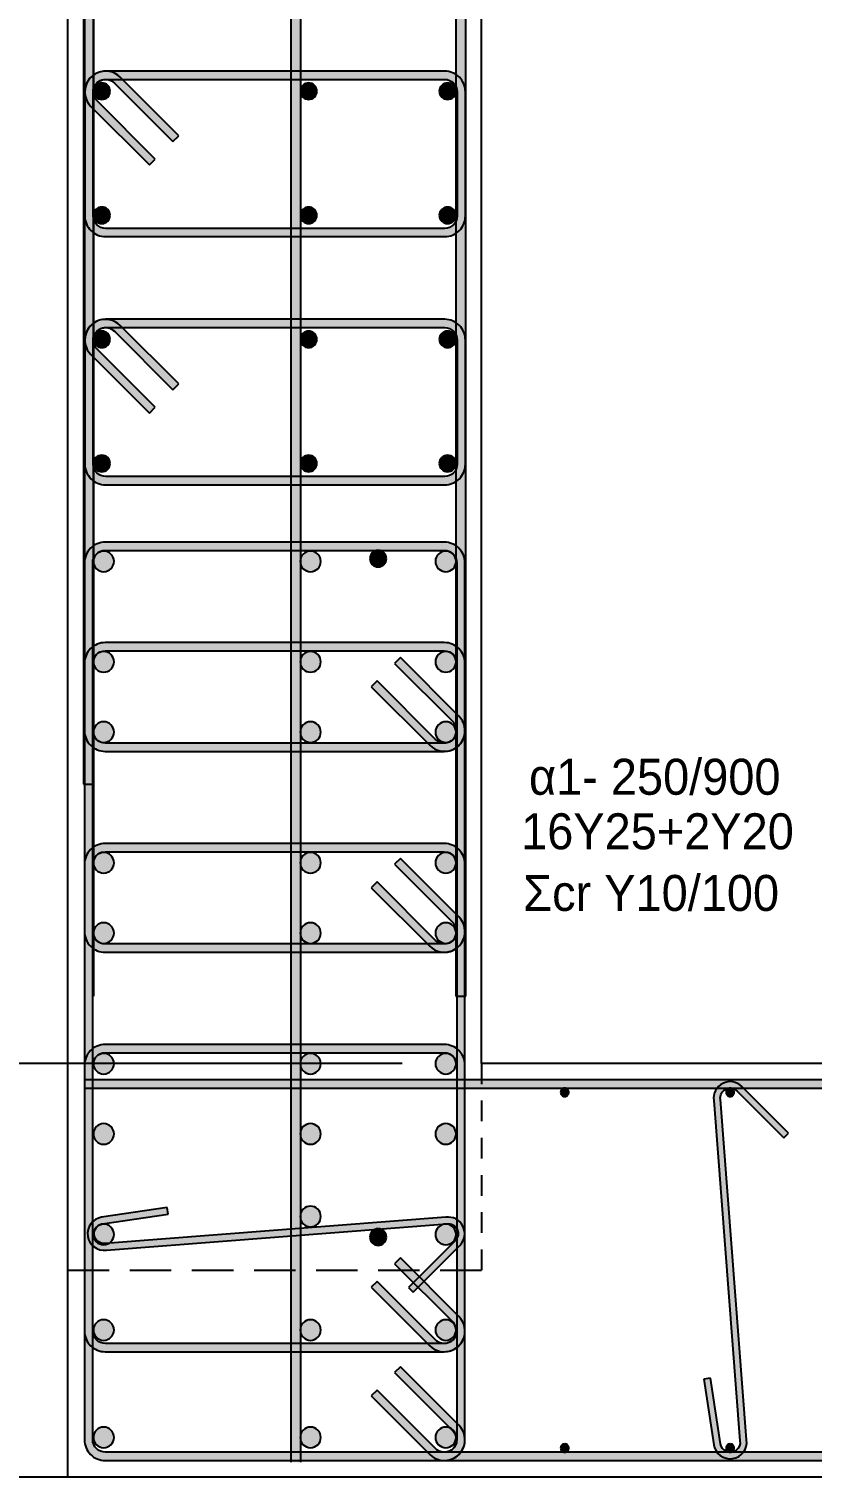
# Model space of a CAD drawing. Header units: millimetres. Extents: x -2171 to 1563, y -1758 to -1505.
# Drawn here: x -1772.77 to -1768.04, y -1614.44 to -1605.69 of the extents above; entities that cross this region are included whole.
import ezdxf

# ---------------------------------------------------------------- set-up
doc = ezdxf.new("R2010")
doc.units = ezdxf.units.MM
doc.header["$PDMODE"] = 32
doc.linetypes.add('HIDDEN', pattern=[0.375, 0.25, -0.125])
doc.layers.get('Defpoints').update_dxf_attribs({"color": 6})
for name, color, linetype in [('-S-DIMS', 2, 'Continuous'), ('Col_Det', 7, 'Continuous'), ('Col_Det_0', 7, 'Continuous'), ('Col_Det_Fill', 7, 'Continuous'), ('Col_Det_Fill_0', 7, 'Continuous'), ('Geo_Col', 7, 'Continuous')]:
    doc.layers.add(name, color=color, linetype=linetype)
doc.styles.add('S1Arl22_b_934_161', font='arial.ttf', dxfattribs={"width": 0.933629, "height": 0.002175})
doc.styles.get("Standard").update_dxf_attribs({"font": 'tahoma.ttf'})
doc.dimstyles.new('Copy(2) of Standard', dxfattribs={"dimscale": 96, "dimtxt": 0.003, "dimasz": 0.0025, "dimexe": 0.0008, "dimexo": 0.005, "dimgap": 0.0015, "dimtad": 1, "dimrnd": 0.05, "dimzin": 0, "dimdsep": 46, "dimtxsty": 'Standard', "dimcen": 0.001, "dimclrd": 256, "dimclrt": 256, "dimadec": 0, "dimazin": 0, "dimtfac": 1, "dimtofl": 0, "dimtmove": 0, "dimatfit": 3, "dimfxl": 5, "dimtolj": 1, "dimtzin": 0, "dimarcsym": 1})

# ---------------------------------------------------------------- blocks, each defined once
blk = doc.blocks.new('*D2269')
at = {"layer": '-S-DIMS', "color": 0, "lineweight": -2, "ltscale": 0.5, "transparency": 16777216}
for p, q in [((-1770.5185, -1597.9399), (-1773.6462, -1597.9399)), ((-1770.5185, -1611.9399), (-1773.6462, -1611.9399))]:
    blk.add_line(p, q, dxfattribs=at)
at = {"layer": '-S-DIMS', "lineweight": -2, "ltscale": 0.5, "transparency": 16777216}
blk.add_line((-1773.5694, -1598.1799), (-1773.5694, -1611.6999), dxfattribs=at)
at = {"layer": '-S-DIMS', "ltscale": 0.5, "transparency": 16777216}
for points in [[(-1773.5294, -1598.1799), (-1773.6094, -1598.1799), (-1773.5694, -1597.9399)], [(-1773.6094, -1611.6999), (-1773.5294, -1611.6999), (-1773.5694, -1611.9399)]]:
    blk.add_solid(points, dxfattribs=at)
at = {"layer": 'Defpoints', "color": 0, "ltscale": 0.5, "transparency": 16777216}
for p in [(-1770.0385, -1597.9399), (-1773.5694, -1611.9399), (-1770.0385, -1611.9399)]:
    blk.add_point(p, dxfattribs=at)
at = {"layer": '-S-DIMS', "ltscale": 0.5, "transparency": 16777216, "insert": (-1773.864, -1604.9399), "char_height": 0.288, "attachment_point": 5, "rotation": 90}
blk.add_mtext('\\A1;2800', dxfattribs=at)
blk = doc.blocks.new('*D2270')
at = {"layer": '-S-DIMS', "color": 0, "lineweight": -2, "ltscale": 0.5, "transparency": 16777216}
for p, q in [((-1773.0185, -1611.9399), (-1773.6462, -1611.9399)), ((-1773.0185, -1614.4399), (-1773.6462, -1614.4399))]:
    blk.add_line(p, q, dxfattribs=at)
at = {"layer": '-S-DIMS', "lineweight": -2, "ltscale": 0.5, "transparency": 16777216}
blk.add_line((-1773.5694, -1612.1799), (-1773.5694, -1614.1999), dxfattribs=at)
at = {"layer": '-S-DIMS', "ltscale": 0.5, "transparency": 16777216}
for points in [[(-1773.5294, -1612.1799), (-1773.6094, -1612.1799), (-1773.5694, -1611.9399)], [(-1773.6094, -1614.1999), (-1773.5294, -1614.1999), (-1773.5694, -1614.4399)]]:
    blk.add_solid(points, dxfattribs=at)
at = {"layer": 'Defpoints', "color": 0, "ltscale": 0.5, "transparency": 16777216}
for p in [(-1772.5385, -1611.9399), (-1773.5694, -1614.4399), (-1772.5385, -1614.4399)]:
    blk.add_point(p, dxfattribs=at)
at = {"layer": '-S-DIMS', "ltscale": 0.5, "transparency": 16777216, "insert": (-1773.8633, -1613.1899), "char_height": 0.288, "attachment_point": 5, "rotation": 90}
blk.add_mtext('\\A1;500', dxfattribs=at)
blk = doc.blocks.new('*D2273')
at = {"layer": '-S-DIMS', "color": 0, "lineweight": -2, "ltscale": 0.5, "transparency": 16777216}
for p, q in [((-1772.5185, -1596.6899), (-1775.1466, -1596.6899)), ((-1772.5185, -1614.4399), (-1775.1466, -1614.4399))]:
    blk.add_line(p, q, dxfattribs=at)
at = {"layer": '-S-DIMS', "lineweight": -2, "ltscale": 0.5, "transparency": 16777216}
blk.add_line((-1775.0698, -1596.9299), (-1775.0698, -1614.1999), dxfattribs=at)
at = {"layer": '-S-DIMS', "ltscale": 0.5, "transparency": 16777216}
for points in [[(-1775.0298, -1596.9299), (-1775.1098, -1596.9299), (-1775.0698, -1596.6899)], [(-1775.1098, -1614.1999), (-1775.0298, -1614.1999), (-1775.0698, -1614.4399)]]:
    blk.add_solid(points, dxfattribs=at)
at = {"layer": 'Defpoints', "color": 0, "ltscale": 0.5, "transparency": 16777216}
for p in [(-1772.0385, -1596.6899), (-1775.0698, -1614.4399), (-1772.0385, -1614.4399)]:
    blk.add_point(p, dxfattribs=at)
at = {"layer": '-S-DIMS', "ltscale": 0.5, "transparency": 16777216, "insert": (-1775.3638, -1605.5649), "char_height": 0.288, "attachment_point": 5, "rotation": 90}
blk.add_mtext('\\A1;3550', dxfattribs=at)
blk = doc.blocks.new('LINK 3')
at = {"layer": 'Col_Det_Fill'}
for points in [[(0.3193, -0.2373), (0.3546, -0.2019, 0.668179), (0.1412, -0.2903), (0.1912, -0.2903, -0.668179)], [(0.2662, -0.2153), (0.2662, -0.1653, 0.668179), (0.1778, -0.3787), (0.2132, -0.3433, -0.668179)], [(2.3162, -0.2153), (2.3162, -0.1653), (0.2662, -0.1653), (0.2662, -0.2153)], [(2.3912, -0.2903), (2.4412, -0.2903, 0.414214), (2.3162, -0.1653), (2.3162, -0.2153, -0.414214)], [(0.6728, -0.5908), (0.7082, -0.5555), (0.3546, -0.2019), (0.3193, -0.2373)], [(0.1912, -0.2915), (0.1412, -0.2915), (0.1412, -1.0406), (0.1912, -1.0406)], [(0.2132, -0.3433), (0.1778, -0.3787), (0.5314, -0.7322), (0.5668, -0.6969)], [(2.3912, -1.0406), (2.4412, -1.0406), (2.4412, -0.2881), (2.3912, -0.2881)], [(0.1912, -1.0406), (0.1412, -1.0406, 0.414214), (0.2662, -1.1656), (0.2662, -1.1156, -0.414214)], [(2.3162, -1.1156), (2.3162, -1.1656, 0.414214), (2.4412, -1.0406), (2.3912, -1.0406, -0.414214)], [(0.2662, -1.1156), (0.2662, -1.1656), (2.3162, -1.1656), (2.3162, -1.1156)]]:
    blk.add_hatch(color=252, dxfattribs=at).paths.add_polyline_path(points)
at = {"layer": 'Col_Det', "color": 7}
for points in [[(0.3546, -0.2019, 0.668179), (0.1412, -0.2903)], [(0.2662, -0.1653, 0.668179), (0.1778, -0.3787)], [(2.4412, -0.2903, 0.414214), (2.3162, -0.1653)], [(0.1912, -0.2903, -0.668179), (0.3193, -0.2373, -0.668179)], [(0.2132, -0.3433, -0.668179), (0.2662, -0.2153, -0.668179)], [(2.3162, -0.2153, -0.414214), (2.3912, -0.2903, -0.414214)], [(0.1412, -1.0406, 0.414214), (0.2662, -1.1656)], [(0.2662, -1.1156, -0.414214), (0.1912, -1.0406, -0.414214)], [(2.3162, -1.1656, 0.414214), (2.4412, -1.0406)], [(2.3912, -1.0406, -0.414214), (2.3162, -1.1156, -0.414214)]]:
    blk.add_lwpolyline(points, format="xyb", dxfattribs=at)
for points in [[(2.3162, -0.1653), (0.2662, -0.1653)], [(0.2662, -0.2153), (2.3162, -0.2153)], [(0.3193, -0.2373), (0.6728, -0.5908)], [(0.7082, -0.5555), (0.3546, -0.2019)], [(0.1412, -0.2848), (0.1412, -1.0406)], [(0.1912, -1.0406), (0.1912, -0.2848)], [(0.5668, -0.6969), (0.2132, -0.3433)], [(2.3912, -0.2848), (2.3912, -1.0406)], [(2.4412, -1.0406), (2.4412, -0.2848)], [(0.1778, -0.3787), (0.5314, -0.7322)], [(0.6728, -0.5908), (0.7082, -0.5555)], [(0.5314, -0.7322), (0.5668, -0.6969)], [(2.3162, -1.1156), (0.2662, -1.1156)], [(0.2662, -1.1656), (2.3162, -1.1656)]]:
    blk.add_lwpolyline(points, dxfattribs=at)

msp = doc.modelspace()

# ---------------------------------------------------------------- hatches: boundary and pattern name
at = {"layer": 'Col_Det_Fill'}
for color, points in [(252, [(-1771.131, -1596.8723), (-1771.191, -1596.8723), (-1771.191, -1614.351), (-1771.131, -1614.351)]), (252, [(-1772.381, -1597.2433), (-1772.441, -1597.2433), (-1772.441, -1611.5325), (-1772.381, -1611.5325)]), (252, [(-1772.3835, -1599.628), (-1772.4435, -1599.628), (-1772.4435, -1614.2185), (-1772.3835, -1614.2185)]), (252, [(-1770.1935, -1610.2518), (-1770.1335, -1610.2518), (-1770.1335, -1599.628), (-1770.1935, -1599.628)]), (133, [(-1772.3335, -1606.1147, 0.414214), (-1772.2835, -1606.0647, 0.414214), (-1772.3335, -1606.0147, 0.414214), (-1772.3835, -1606.0647, 0.414214)]), (133, [(-1771.0835, -1606.1147, 0.414214), (-1771.0335, -1606.0647, 0.414214), (-1771.0835, -1606.0147, 0.414214), (-1771.1335, -1606.0647, 0.414214)]), (133, [(-1770.2435, -1606.1147, 0.414214), (-1770.1935, -1606.0647, 0.414214), (-1770.2435, -1606.0147, 0.414214), (-1770.2935, -1606.0647, 0.414214)]), (133, [(-1772.3335, -1606.8646, 0.414214), (-1772.2835, -1606.8146, 0.414214), (-1772.3335, -1606.7646, 0.414214), (-1772.3835, -1606.8146, 0.414214)]), (133, [(-1771.0835, -1606.8646, 0.414214), (-1771.0335, -1606.8146, 0.414214), (-1771.0835, -1606.7646, 0.414214), (-1771.1335, -1606.8146, 0.414214)]), (133, [(-1770.2435, -1606.8646, 0.414214), (-1770.1935, -1606.8146, 0.414214), (-1770.2435, -1606.7646, 0.414214), (-1770.2935, -1606.8146, 0.414214)]), (133, [(-1772.3335, -1607.6145, 0.414214), (-1772.2835, -1607.5645, 0.414214), (-1772.3335, -1607.5145, 0.414214), (-1772.3835, -1607.5645, 0.414214)]), (133, [(-1771.0835, -1607.6145, 0.414214), (-1771.0335, -1607.5645, 0.414214), (-1771.0835, -1607.5145, 0.414214), (-1771.1335, -1607.5645, 0.414214)]), (133, [(-1770.2435, -1607.6145, 0.414214), (-1770.1935, -1607.5645, 0.414214), (-1770.2435, -1607.5145, 0.414214), (-1770.2935, -1607.5645, 0.414214)]), (133, [(-1772.3335, -1608.3644, 0.414214), (-1772.2835, -1608.3144, 0.414214), (-1772.3335, -1608.2644, 0.414214), (-1772.3835, -1608.3144, 0.414214)]), (133, [(-1771.0835, -1608.3644, 0.414214), (-1771.0335, -1608.3144, 0.414214), (-1771.0835, -1608.2644, 0.414214), (-1771.1335, -1608.3144, 0.414214)]), (133, [(-1770.2435, -1608.3644, 0.414214), (-1770.1935, -1608.3144, 0.414214), (-1770.2435, -1608.2644, 0.414214), (-1770.2935, -1608.3144, 0.414214)]), (252, [(-1772.3135, -1608.8399), (-1772.3135, -1608.7899, 0.414214), (-1772.4385, -1608.9149), (-1772.3885, -1608.9149, -0.414214)]), (252, [(-1770.2635, -1608.8399), (-1770.2635, -1608.7899), (-1772.3135, -1608.7899), (-1772.3135, -1608.8399)]), (252, [(-1770.1885, -1608.9149), (-1770.1385, -1608.9149, 0.414214), (-1770.2635, -1608.7899), (-1770.2635, -1608.8399, -0.414214)]), (252, [(-1772.3885, -1608.9149), (-1772.4385, -1608.9149), (-1772.4385, -1612.9649), (-1772.3885, -1612.9649)]), (12, [(-1772.3223, -1608.9686, 0.414214), (-1772.2598, -1608.9061, 0.414214), (-1772.3223, -1608.8436, 0.414214), (-1772.3848, -1608.9061, 0.414214)]), (12, [(-1771.0723, -1608.9686, 0.414214), (-1771.0098, -1608.9061, 0.414214), (-1771.0723, -1608.8436, 0.414214), (-1771.1348, -1608.9061, 0.414214)]), (133, [(-1770.6635, -1608.9399, 0.414214), (-1770.6135, -1608.8899, 0.414214), (-1770.6635, -1608.8399, 0.414214), (-1770.7135, -1608.8899, 0.414214)]), (12, [(-1770.2547, -1608.9686, 0.414214), (-1770.1922, -1608.9061, 0.414214), (-1770.2547, -1608.8436, 0.414214), (-1770.3172, -1608.9061, 0.414214)]), (252, [(-1770.1885, -1614.2149), (-1770.1385, -1614.2149), (-1770.1385, -1608.9149), (-1770.1885, -1608.9149)]), (252, [(-1772.3135, -1609.447), (-1772.3135, -1609.397, 0.414214), (-1772.4385, -1609.522), (-1772.3885, -1609.522, -0.414214)]), (252, [(-1770.2635, -1609.447), (-1770.2635, -1609.397), (-1772.3135, -1609.397), (-1772.3135, -1609.447)]), (252, [(-1770.1885, -1609.522), (-1770.1385, -1609.522, 0.414214), (-1770.2635, -1609.397), (-1770.2635, -1609.447, -0.414214)]), (252, [(-1772.3885, -1609.522), (-1772.4385, -1609.522), (-1772.4385, -1609.9292), (-1772.3885, -1609.9292)]), (56, [(-1772.3223, -1609.5757, 0.414214), (-1772.2598, -1609.5132, 0.414214), (-1772.3223, -1609.4507, 0.414214), (-1772.3848, -1609.5132, 0.414214)]), (56, [(-1771.0723, -1609.5757, 0.414214), (-1771.0098, -1609.5132, 0.414214), (-1771.0723, -1609.4507, 0.414214), (-1771.1348, -1609.5132, 0.414214)]), (252, [(-1770.2105, -1609.8761), (-1770.1751, -1609.8408), (-1770.5287, -1609.4872), (-1770.564, -1609.5226)]), (56, [(-1770.2547, -1609.5757, 0.414214), (-1770.1922, -1609.5132, 0.414214), (-1770.2547, -1609.4507, 0.414214), (-1770.3172, -1609.5132, 0.414214)]), (252, [(-1770.1885, -1609.9292), (-1770.1385, -1609.9292), (-1770.1385, -1609.522), (-1770.1885, -1609.522)]), (252, [(-1770.6701, -1609.6287), (-1770.7054, -1609.664), (-1770.3519, -1610.0176), (-1770.3165, -1609.9822)]), (56, [(-1772.3223, -1610.0005, 0.414214), (-1772.2598, -1609.938, 0.414214), (-1772.3223, -1609.8755, 0.414214), (-1772.3848, -1609.938, 0.414214)]), (56, [(-1771.0723, -1610.0005, 0.414214), (-1771.0098, -1609.938, 0.414214), (-1771.0723, -1609.8755, 0.414214), (-1771.1348, -1609.938, 0.414214)]), (56, [(-1770.2547, -1610.0005, 0.414214), (-1770.1922, -1609.938, 0.414214), (-1770.2547, -1609.8755, 0.414214), (-1770.3172, -1609.938, 0.414214)]), (252, [(-1770.2635, -1610.0042), (-1770.2635, -1610.0542, 0.668179), (-1770.1751, -1609.8408), (-1770.2105, -1609.8761, -0.668179)]), (252, [(-1772.3885, -1609.9292), (-1772.4385, -1609.9292, 0.414214), (-1772.3135, -1610.0542), (-1772.3135, -1610.0042, -0.414214)]), (252, [(-1770.3165, -1609.9822), (-1770.3519, -1610.0176, 0.668179), (-1770.1385, -1609.9292), (-1770.1885, -1609.9292, -0.668179)]), (252, [(-1772.3135, -1610.0042), (-1772.3135, -1610.0542), (-1770.2635, -1610.0542), (-1770.2635, -1610.0042)]), (252, [(-1772.3135, -1610.6613), (-1772.3135, -1610.6113, 0.414214), (-1772.4385, -1610.7363), (-1772.3885, -1610.7363, -0.414214)]), (56, [(-1772.3223, -1610.79, 0.414214), (-1772.2598, -1610.7275, 0.414214), (-1772.3223, -1610.665, 0.414214), (-1772.3848, -1610.7275, 0.414214)]), (252, [(-1770.2635, -1610.6613), (-1770.2635, -1610.6113), (-1772.3135, -1610.6113), (-1772.3135, -1610.6613)]), (56, [(-1771.0723, -1610.79, 0.414214), (-1771.0098, -1610.7275, 0.414214), (-1771.0723, -1610.665, 0.414214), (-1771.1348, -1610.7275, 0.414214)]), (56, [(-1770.2547, -1610.79, 0.414214), (-1770.1922, -1610.7275, 0.414214), (-1770.2547, -1610.665, 0.414214), (-1770.3172, -1610.7275, 0.414214)]), (252, [(-1770.1885, -1610.7363), (-1770.1385, -1610.7363, 0.414214), (-1770.2635, -1610.6113), (-1770.2635, -1610.6613, -0.414214)]), (252, [(-1772.3885, -1610.7363), (-1772.4385, -1610.7363), (-1772.4385, -1611.1435), (-1772.3885, -1611.1435)]), (252, [(-1770.2105, -1611.0904), (-1770.1751, -1611.0551), (-1770.5287, -1610.7015), (-1770.564, -1610.7369)]), (252, [(-1770.1885, -1611.1435), (-1770.1385, -1611.1435), (-1770.1385, -1610.7363), (-1770.1885, -1610.7363)]), (252, [(-1770.6701, -1610.8429), (-1770.7054, -1610.8783), (-1770.3519, -1611.2319), (-1770.3165, -1611.1965)]), (56, [(-1772.3223, -1611.2148, 0.414214), (-1772.2598, -1611.1523, 0.414214), (-1772.3223, -1611.0898, 0.414214), (-1772.3848, -1611.1523, 0.414214)]), (56, [(-1771.0723, -1611.2148, 0.414214), (-1771.0098, -1611.1523, 0.414214), (-1771.0723, -1611.0898, 0.414214), (-1771.1348, -1611.1523, 0.414214)]), (56, [(-1770.2547, -1611.2148, 0.414214), (-1770.1922, -1611.1523, 0.414214), (-1770.2547, -1611.0898, 0.414214), (-1770.3172, -1611.1523, 0.414214)]), (252, [(-1770.2635, -1611.2185), (-1770.2635, -1611.2685, 0.668179), (-1770.1751, -1611.0551), (-1770.2105, -1611.0904, -0.668179)]), (252, [(-1772.3885, -1611.1435), (-1772.4385, -1611.1435, 0.414214), (-1772.3135, -1611.2685), (-1772.3135, -1611.2185, -0.414214)]), (252, [(-1770.3165, -1611.1965), (-1770.3519, -1611.2319, 0.668179), (-1770.1385, -1611.1435), (-1770.1885, -1611.1435, -0.668179)]), (252, [(-1772.3135, -1611.2185), (-1772.3135, -1611.2685), (-1770.2635, -1611.2685), (-1770.2635, -1611.2185)]), (252, [(-1772.3135, -1611.8756), (-1772.3135, -1611.8256, 0.414214), (-1772.4385, -1611.9506), (-1772.3885, -1611.9506, -0.414214)]), (56, [(-1772.3223, -1612.0043, 0.414214), (-1772.2598, -1611.9418, 0.414214), (-1772.3223, -1611.8793, 0.414214), (-1772.3848, -1611.9418, 0.414214)]), (252, [(-1770.2635, -1611.8756), (-1770.2635, -1611.8256), (-1772.3135, -1611.8256), (-1772.3135, -1611.8756)]), (56, [(-1771.0723, -1612.0043, 0.414214), (-1771.0098, -1611.9418, 0.414214), (-1771.0723, -1611.8793, 0.414214), (-1771.1348, -1611.9418, 0.414214)]), (56, [(-1770.2547, -1612.0043, 0.414214), (-1770.1922, -1611.9418, 0.414214), (-1770.2547, -1611.8793, 0.414214), (-1770.3172, -1611.9418, 0.414214)]), (252, [(-1770.1885, -1611.9506), (-1770.1385, -1611.9506, 0.414214), (-1770.2635, -1611.8256), (-1770.2635, -1611.8756, -0.414214)]), (252, [(-1772.3885, -1611.9506), (-1772.4385, -1611.9506), (-1772.4385, -1613.5578), (-1772.3885, -1613.5578)]), (252, [(-1770.1885, -1613.5578), (-1770.1385, -1613.5578), (-1770.1385, -1611.9506), (-1770.1885, -1611.9506)]), (56, [(-1772.3223, -1612.4291, 0.414214), (-1772.2598, -1612.3666, 0.414214), (-1772.3223, -1612.3041, 0.414214), (-1772.3848, -1612.3666, 0.414214)]), (56, [(-1771.0723, -1612.4291, 0.414214), (-1771.0098, -1612.3666, 0.414214), (-1771.0723, -1612.3041, 0.414214), (-1771.1348, -1612.3666, 0.414214)]), (56, [(-1770.2547, -1612.4291, 0.414214), (-1770.1922, -1612.3666, 0.414214), (-1770.2547, -1612.3041, 0.414214), (-1770.3172, -1612.3666, 0.414214)]), (12, [(-1771.0723, -1612.928, 0.414214), (-1771.0098, -1612.8655, 0.414214), (-1771.0723, -1612.803, 0.414214), (-1771.1348, -1612.8655, 0.414214)]), (12, [(-1772.3223, -1613.0362, 0.414214), (-1772.2598, -1612.9737, 0.414214), (-1772.3223, -1612.9112, 0.414214), (-1772.3848, -1612.9737, 0.414214)]), (133, [(-1770.6635, -1613.0399, 0.414214), (-1770.6135, -1612.9899, 0.414214), (-1770.6635, -1612.9399, 0.414214), (-1770.7135, -1612.9899, 0.414214)]), (12, [(-1770.2547, -1613.0362, 0.414214), (-1770.1922, -1612.9737, 0.414214), (-1770.2547, -1612.9112, 0.414214), (-1770.3172, -1612.9737, 0.414214)]), (252, [(-1770.2105, -1613.5047), (-1770.1751, -1613.4694), (-1770.5287, -1613.1158), (-1770.564, -1613.1512)]), (252, [(-1770.6701, -1613.2572), (-1770.7054, -1613.2926), (-1770.3519, -1613.6461), (-1770.3165, -1613.6108)]), (252, [(-1770.2635, -1613.6328), (-1770.2635, -1613.6828, 0.668179), (-1770.1751, -1613.4694), (-1770.2105, -1613.5047, -0.668179)]), (252, [(-1772.3885, -1613.5578), (-1772.4385, -1613.5578, 0.414214), (-1772.3135, -1613.6828), (-1772.3135, -1613.6328, -0.414214)]), (12, [(-1772.3223, -1613.6139, 0.414214), (-1772.2598, -1613.5514, 0.414214), (-1772.3223, -1613.4889, 0.414214), (-1772.3848, -1613.5514, 0.414214)]), (12, [(-1771.0723, -1613.6139, 0.414214), (-1771.0098, -1613.5514, 0.414214), (-1771.0723, -1613.4889, 0.414214), (-1771.1348, -1613.5514, 0.414214)]), (252, [(-1770.3165, -1613.6108), (-1770.3519, -1613.6461, 0.668179), (-1770.1385, -1613.5578), (-1770.1885, -1613.5578, -0.668179)]), (12, [(-1770.2547, -1613.6139, 0.414214), (-1770.1922, -1613.5514, 0.414214), (-1770.2547, -1613.4889, 0.414214), (-1770.3172, -1613.5514, 0.414214)]), (252, [(-1772.3135, -1613.6328), (-1772.3135, -1613.6828), (-1770.2635, -1613.6828), (-1770.2635, -1613.6328)]), (252, [(-1770.2105, -1614.1619), (-1770.1751, -1614.1265), (-1770.5287, -1613.773), (-1770.564, -1613.8083)]), (252, [(-1770.6701, -1613.9144), (-1770.7054, -1613.9497), (-1770.3519, -1614.3033), (-1770.3165, -1614.2679)]), (12, [(-1772.3223, -1614.2627, 0.414214), (-1772.2598, -1614.2002, 0.414214), (-1772.3223, -1614.1377, 0.414214), (-1772.3848, -1614.2002, 0.414214)]), (12, [(-1771.0723, -1614.2627, 0.414214), (-1771.0098, -1614.2002, 0.414214), (-1771.0723, -1614.1377, 0.414214), (-1771.1348, -1614.2002, 0.414214)]), (12, [(-1770.2547, -1614.2627, 0.414214), (-1770.1922, -1614.2002, 0.414214), (-1770.2547, -1614.1377, 0.414214), (-1770.3172, -1614.2002, 0.414214)]), (252, [(-1770.2635, -1614.2899), (-1770.2635, -1614.3399, 0.668179), (-1770.1751, -1614.1265), (-1770.2105, -1614.1619, -0.668179)]), (252, [(-1772.3885, -1614.2149), (-1772.4385, -1614.2149, 0.414214), (-1772.3135, -1614.3399), (-1772.3135, -1614.2899, -0.414214)]), (252, [(-1770.3165, -1614.2679), (-1770.3519, -1614.3033, 0.668179), (-1770.1385, -1614.2149), (-1770.1885, -1614.2149, -0.668179)]), (252, [(-1772.3135, -1614.2899), (-1772.3135, -1614.3399), (-1770.2635, -1614.3399), (-1770.2635, -1614.2899)])]:
    msp.add_hatch(color=color, dxfattribs=at).paths.add_polyline_path(points)
at = {"layer": 'Col_Det_Fill_0'}
for color, points in [(252, [(-1758.6385, -1612.0899), (-1758.6385, -1612.0399), (-1772.4385, -1612.0399), (-1772.4385, -1612.0899)]), (252, [(-1768.6346, -1612.1647), (-1768.595, -1612.1588, -0.723345), (-1768.4933, -1612.1075), (-1768.465, -1612.0792, 0.723345)]), (133, [(-1769.5605, -1612.1149, 0.414214), (-1769.5355, -1612.1399, 0.414214), (-1769.5105, -1612.1149, 0.414214), (-1769.5355, -1612.0899, 0.414214)]), (133, [(-1769.5605, -1612.1149, 0.414214), (-1769.5355, -1612.1399, 0.414214), (-1769.5105, -1612.1149, 0.414214), (-1769.5355, -1612.0899, 0.414214)]), (252, [(-1768.4764, -1614.221), (-1768.4368, -1614.2151), (-1768.5956, -1612.1573), (-1768.6352, -1612.1633)]), (133, [(-1768.5607, -1612.1149, 0.414214), (-1768.5357, -1612.1399, 0.414214), (-1768.5107, -1612.1149, 0.414214), (-1768.5357, -1612.0899, 0.414214)]), (252, [(-1768.465, -1612.0792), (-1768.4933, -1612.1075), (-1768.2104, -1612.3903), (-1768.1822, -1612.362)]), (252, [(-1771.9331, -1612.8505), (-1771.9391, -1612.811), (-1772.3346, -1612.8702), (-1772.3287, -1612.9098)]), (252, [(-1772.3287, -1612.9098), (-1772.3346, -1612.8702, 1), (-1772.305, -1613.068), (-1772.3109, -1613.0285, -1)]), (252, [(-1772.3109, -1613.0285), (-1772.305, -1613.068), (-1770.2473, -1612.9093), (-1770.2532, -1612.8697)]), (252, [(-1770.2546, -1612.8702), (-1770.2487, -1612.9098, -0.723345), (-1770.1974, -1613.0116), (-1770.1691, -1613.0399, 0.723345)]), (252, [(-1770.1691, -1613.0399), (-1770.1974, -1613.0116), (-1770.4802, -1613.2944), (-1770.452, -1613.3227)]), (252, [(-1768.6543, -1613.8432), (-1768.6939, -1613.8491), (-1768.6346, -1614.2447), (-1768.595, -1614.2388)]), (133, [(-1769.5605, -1614.2649, 0.414214), (-1769.5355, -1614.2899, 0.414214), (-1769.5105, -1614.2649, 0.414214), (-1769.5355, -1614.2399, 0.414214)]), (133, [(-1769.5605, -1614.2649, 0.414214), (-1769.5355, -1614.2899, 0.414214), (-1769.5105, -1614.2649, 0.414214), (-1769.5355, -1614.2399, 0.414214)]), (252, [(-1768.595, -1614.2388), (-1768.6346, -1614.2447, 1), (-1768.4368, -1614.2151), (-1768.4764, -1614.221, -1)]), (133, [(-1768.5607, -1614.2649, 0.414214), (-1768.5357, -1614.2899, 0.414214), (-1768.5107, -1614.2649, 0.414214), (-1768.5357, -1614.2399, 0.414214)]), (252, [(-1772.2971, -1614.2899), (-1772.2971, -1614.3399), (-1758.8301, -1614.3399), (-1758.8301, -1614.2899)])]:
    msp.add_hatch(color=color, dxfattribs=at).paths.add_polyline_path(points)

# ---------------------------------------------------------------- linework, layer by layer
at = {"layer": 'Col_Det', "color": 7}
for points in [[(-1771.191, -1596.8546), (-1771.191, -1614.3501)], [(-1771.131, -1614.3501), (-1771.131, -1596.8546)], [(-1772.441, -1597.2904), (-1772.4385, -1611.5366)], [(-1772.381, -1611.5328), (-1772.381, -1597.2904)], [(-1770.0385, -1611.9399), (-1770.0385, -1597.9399)], [(-1772.4435, -1599.628), (-1772.4435, -1610.2518)], [(-1772.3835, -1610.2518), (-1772.3835, -1599.628)], [(-1770.1935, -1599.628), (-1770.1935, -1611.5337)], [(-1770.1335, -1611.5337), (-1770.1335, -1599.628)], [(-1770.2635, -1608.7899), (-1772.3135, -1608.7899)], [(-1772.4385, -1608.9149), (-1772.4385, -1614.2149)], [(-1772.3885, -1614.2149), (-1772.3885, -1608.9149)], [(-1772.3135, -1608.8399), (-1770.2635, -1608.8399)], [(-1770.1885, -1608.9149), (-1770.1885, -1614.2149)], [(-1770.1385, -1614.2149), (-1770.1385, -1608.9149)], [(-1770.2635, -1609.397), (-1772.3135, -1609.397)], [(-1772.4385, -1609.522), (-1772.4385, -1609.9292)], [(-1772.3885, -1609.9292), (-1772.3885, -1609.522)], [(-1772.3135, -1609.447), (-1770.2635, -1609.447)], [(-1770.5287, -1609.4872), (-1770.564, -1609.5226)], [(-1770.564, -1609.5226), (-1770.2105, -1609.8761)], [(-1770.1751, -1609.8408), (-1770.5287, -1609.4872)], [(-1770.1885, -1609.522), (-1770.1885, -1609.9292)], [(-1770.1385, -1609.9292), (-1770.1385, -1609.522)], [(-1770.6701, -1609.6287), (-1770.7054, -1609.664)], [(-1770.7054, -1609.664), (-1770.3519, -1610.0176)], [(-1770.3165, -1609.9822), (-1770.6701, -1609.6287)], [(-1770.2635, -1610.0042), (-1772.3135, -1610.0042)], [(-1772.3135, -1610.0542), (-1770.2635, -1610.0542)], [(-1772.4435, -1610.2518), (-1772.3835, -1610.2518)], [(-1770.2635, -1610.6113), (-1772.3135, -1610.6113)], [(-1772.3135, -1610.6613), (-1770.2635, -1610.6613)], [(-1772.4385, -1610.7363), (-1772.4385, -1611.1435)], [(-1772.3885, -1611.1435), (-1772.3885, -1610.7363)], [(-1770.5287, -1610.7015), (-1770.564, -1610.7369)], [(-1770.564, -1610.7369), (-1770.2105, -1611.0904)], [(-1770.1751, -1611.0551), (-1770.5287, -1610.7015)], [(-1770.1885, -1610.7363), (-1770.1885, -1611.1435)], [(-1770.1385, -1611.1435), (-1770.1385, -1610.7363)], [(-1770.6701, -1610.8429), (-1770.7054, -1610.8783)], [(-1770.3165, -1611.1965), (-1770.6701, -1610.8429)], [(-1770.7054, -1610.8783), (-1770.3519, -1611.2319)], [(-1770.2635, -1611.2185), (-1772.3135, -1611.2185)], [(-1772.3135, -1611.2685), (-1770.2635, -1611.2685)], [(-1770.1935, -1611.5337), (-1770.1335, -1611.5337)], [(-1770.2635, -1611.8256), (-1772.3135, -1611.8256)], [(-1772.3135, -1611.8756), (-1770.2635, -1611.8756)], [(-1772.4385, -1611.9506), (-1772.4385, -1613.5578)], [(-1772.3885, -1613.5578), (-1772.3885, -1611.9506)], [(-1770.1885, -1611.9506), (-1770.1885, -1613.5578)], [(-1770.1385, -1613.5578), (-1770.1385, -1611.9506)], [(-1770.5287, -1613.1158), (-1770.564, -1613.1512)], [(-1770.1751, -1613.4694), (-1770.5287, -1613.1158)], [(-1770.564, -1613.1512), (-1770.2105, -1613.5047)], [(-1770.6701, -1613.2572), (-1770.7054, -1613.2926)], [(-1770.7054, -1613.2926), (-1770.3519, -1613.6461)], [(-1770.3165, -1613.6108), (-1770.6701, -1613.2572)], [(-1770.2635, -1613.6328), (-1772.3135, -1613.6328)], [(-1772.3135, -1613.6828), (-1770.2635, -1613.6828)], [(-1770.5287, -1613.773), (-1770.564, -1613.8083)], [(-1770.564, -1613.8083), (-1770.2105, -1614.1619)], [(-1770.1751, -1614.1265), (-1770.5287, -1613.773)], [(-1770.6701, -1613.9144), (-1770.7054, -1613.9497)], [(-1770.7054, -1613.9497), (-1770.3519, -1614.3033)], [(-1770.3165, -1614.2679), (-1770.6701, -1613.9144)], [(-1770.2635, -1614.2899), (-1772.3135, -1614.2899)], [(-1772.3135, -1614.3399), (-1770.2635, -1614.3399)]]:
    msp.add_lwpolyline(points, dxfattribs=at)
msp.add_lwpolyline([(-1770.0385, -1597.9399), (-1760.0385, -1597.9399), (-1760.0385, -1611.9399), (-1770.0385, -1611.9399)], close=True, dxfattribs=at)
for points in [[(-1772.3335, -1606.0147, 0.414214), (-1772.3835, -1606.0647, 0.414214)], [(-1772.2835, -1606.0647, 0.414214), (-1772.3335, -1606.0147, 0.414214)], [(-1771.0835, -1606.0147, 0.414214), (-1771.1335, -1606.0647, 0.414214)], [(-1771.0335, -1606.0647, 0.414214), (-1771.0835, -1606.0147, 0.414214)], [(-1770.2435, -1606.0147, 0.414214), (-1770.2935, -1606.0647, 0.414214)], [(-1770.1935, -1606.0647, 0.414214), (-1770.2435, -1606.0147, 0.414214)], [(-1772.3835, -1606.0647, 0.414214), (-1772.3335, -1606.1147, 0.414214)], [(-1772.3335, -1606.1147, 0.414214), (-1772.2835, -1606.0647, 0.414214)], [(-1771.1335, -1606.0647, 0.414214), (-1771.0835, -1606.1147, 0.414214)], [(-1771.0835, -1606.1147, 0.414214), (-1771.0335, -1606.0647, 0.414214)], [(-1770.2935, -1606.0647, 0.414214), (-1770.2435, -1606.1147, 0.414214)], [(-1770.2435, -1606.1147, 0.414214), (-1770.1935, -1606.0647, 0.414214)], [(-1772.3335, -1606.7646, 0.414214), (-1772.3835, -1606.8146, 0.414214)], [(-1772.3835, -1606.8146, 0.414214), (-1772.3335, -1606.8646, 0.414214)], [(-1772.2835, -1606.8146, 0.414214), (-1772.3335, -1606.7646, 0.414214)], [(-1772.3335, -1606.8646, 0.414214), (-1772.2835, -1606.8146, 0.414214)], [(-1771.0835, -1606.7646, 0.414214), (-1771.1335, -1606.8146, 0.414214)], [(-1771.1335, -1606.8146, 0.414214), (-1771.0835, -1606.8646, 0.414214)], [(-1771.0335, -1606.8146, 0.414214), (-1771.0835, -1606.7646, 0.414214)], [(-1771.0835, -1606.8646, 0.414214), (-1771.0335, -1606.8146, 0.414214)], [(-1770.2435, -1606.7646, 0.414214), (-1770.2935, -1606.8146, 0.414214)], [(-1770.2935, -1606.8146, 0.414214), (-1770.2435, -1606.8646, 0.414214)], [(-1770.1935, -1606.8146, 0.414214), (-1770.2435, -1606.7646, 0.414214)], [(-1770.2435, -1606.8646, 0.414214), (-1770.1935, -1606.8146, 0.414214)], [(-1772.3335, -1607.5145, 0.414214), (-1772.3835, -1607.5645, 0.414214)], [(-1772.2835, -1607.5645, 0.414214), (-1772.3335, -1607.5145, 0.414214)], [(-1771.0835, -1607.5145, 0.414214), (-1771.1335, -1607.5645, 0.414214)], [(-1771.0335, -1607.5645, 0.414214), (-1771.0835, -1607.5145, 0.414214)], [(-1770.2435, -1607.5145, 0.414214), (-1770.2935, -1607.5645, 0.414214)], [(-1770.1935, -1607.5645, 0.414214), (-1770.2435, -1607.5145, 0.414214)], [(-1772.3835, -1607.5645, 0.414214), (-1772.3335, -1607.6145, 0.414214)], [(-1772.3335, -1607.6145, 0.414214), (-1772.2835, -1607.5645, 0.414214)], [(-1771.1335, -1607.5645, 0.414214), (-1771.0835, -1607.6145, 0.414214)], [(-1771.0835, -1607.6145, 0.414214), (-1771.0335, -1607.5645, 0.414214)], [(-1770.2935, -1607.5645, 0.414214), (-1770.2435, -1607.6145, 0.414214)], [(-1770.2435, -1607.6145, 0.414214), (-1770.1935, -1607.5645, 0.414214)], [(-1772.3335, -1608.2644, 0.414214), (-1772.3835, -1608.3144, 0.414214)], [(-1772.2835, -1608.3144, 0.414214), (-1772.3335, -1608.2644, 0.414214)], [(-1771.0835, -1608.2644, 0.414214), (-1771.1335, -1608.3144, 0.414214)], [(-1771.0335, -1608.3144, 0.414214), (-1771.0835, -1608.2644, 0.414214)], [(-1770.2435, -1608.2644, 0.414214), (-1770.2935, -1608.3144, 0.414214)], [(-1770.1935, -1608.3144, 0.414214), (-1770.2435, -1608.2644, 0.414214)], [(-1772.3835, -1608.3144, 0.414214), (-1772.3335, -1608.3644, 0.414214)], [(-1772.3335, -1608.3644, 0.414214), (-1772.2835, -1608.3144, 0.414214)], [(-1771.1335, -1608.3144, 0.414214), (-1771.0835, -1608.3644, 0.414214)], [(-1771.0835, -1608.3644, 0.414214), (-1771.0335, -1608.3144, 0.414214)], [(-1770.2935, -1608.3144, 0.414214), (-1770.2435, -1608.3644, 0.414214)], [(-1770.2435, -1608.3644, 0.414214), (-1770.1935, -1608.3144, 0.414214)], [(-1772.3135, -1608.7899, 0.414214), (-1772.4385, -1608.9149)], [(-1770.1385, -1608.9149, 0.414214), (-1770.2635, -1608.7899)], [(-1772.3885, -1608.9149, -0.414214), (-1772.3135, -1608.8399, -0.414214)], [(-1772.3223, -1608.8436, 0.414214), (-1772.3848, -1608.9061, 0.414214)], [(-1772.3848, -1608.9061, 0.414214), (-1772.3223, -1608.9686, 0.414214)], [(-1772.2598, -1608.9061, 0.414214), (-1772.3223, -1608.8436, 0.414214)], [(-1772.3223, -1608.9686, 0.414214), (-1772.2598, -1608.9061, 0.414214)], [(-1771.0723, -1608.8436, 0.414214), (-1771.1348, -1608.9061, 0.414214)], [(-1771.1348, -1608.9061, 0.414214), (-1771.0723, -1608.9686, 0.414214)], [(-1771.0098, -1608.9061, 0.414214), (-1771.0723, -1608.8436, 0.414214)], [(-1771.0723, -1608.9686, 0.414214), (-1771.0098, -1608.9061, 0.414214)], [(-1770.6635, -1608.8399, 0.414214), (-1770.7135, -1608.8899, 0.414214)], [(-1770.7135, -1608.8899, 0.414214), (-1770.6635, -1608.9399, 0.414214)], [(-1770.6135, -1608.8899, 0.414214), (-1770.6635, -1608.8399, 0.414214)], [(-1770.6635, -1608.9399, 0.414214), (-1770.6135, -1608.8899, 0.414214)], [(-1770.2547, -1608.8436, 0.414214), (-1770.3172, -1608.9061, 0.414214)], [(-1770.3172, -1608.9061, 0.414214), (-1770.2547, -1608.9686, 0.414214)], [(-1770.2635, -1608.8399, -0.414214), (-1770.1885, -1608.9149, -0.414214)], [(-1770.1922, -1608.9061, 0.414214), (-1770.2547, -1608.8436, 0.414214)], [(-1770.2547, -1608.9686, 0.414214), (-1770.1922, -1608.9061, 0.414214)], [(-1772.3135, -1609.397, 0.414214), (-1772.4385, -1609.522)], [(-1770.1385, -1609.522, 0.414214), (-1770.2635, -1609.397)], [(-1772.3885, -1609.522, -0.414214), (-1772.3135, -1609.447, -0.414214)], [(-1772.3223, -1609.4507, 0.414214), (-1772.3848, -1609.5132, 0.414214)], [(-1772.3848, -1609.5132, 0.414214), (-1772.3223, -1609.5757, 0.414214)], [(-1772.2598, -1609.5132, 0.414214), (-1772.3223, -1609.4507, 0.414214)], [(-1772.3223, -1609.5757, 0.414214), (-1772.2598, -1609.5132, 0.414214)], [(-1771.0723, -1609.4507, 0.414214), (-1771.1348, -1609.5132, 0.414214)], [(-1771.1348, -1609.5132, 0.414214), (-1771.0723, -1609.5757, 0.414214)], [(-1771.0098, -1609.5132, 0.414214), (-1771.0723, -1609.4507, 0.414214)], [(-1771.0723, -1609.5757, 0.414214), (-1771.0098, -1609.5132, 0.414214)], [(-1770.2547, -1609.4507, 0.414214), (-1770.3172, -1609.5132, 0.414214)], [(-1770.3172, -1609.5132, 0.414214), (-1770.2547, -1609.5757, 0.414214)], [(-1770.2635, -1609.447, -0.414214), (-1770.1885, -1609.522, -0.414214)], [(-1770.1922, -1609.5132, 0.414214), (-1770.2547, -1609.4507, 0.414214)], [(-1770.2547, -1609.5757, 0.414214), (-1770.1922, -1609.5132, 0.414214)], [(-1772.3223, -1609.8755, 0.414214), (-1772.3848, -1609.938, 0.414214)], [(-1772.2598, -1609.938, 0.414214), (-1772.3223, -1609.8755, 0.414214)], [(-1771.0723, -1609.8755, 0.414214), (-1771.1348, -1609.938, 0.414214)], [(-1771.0098, -1609.938, 0.414214), (-1771.0723, -1609.8755, 0.414214)], [(-1770.2547, -1609.8755, 0.414214), (-1770.3172, -1609.938, 0.414214)], [(-1770.2635, -1610.0542, 0.668179), (-1770.1751, -1609.8408)], [(-1770.2105, -1609.8761, -0.668179), (-1770.2635, -1610.0042, -0.668179)], [(-1770.1922, -1609.938, 0.414214), (-1770.2547, -1609.8755, 0.414214)], [(-1772.4385, -1609.9292, 0.414214), (-1772.3135, -1610.0542)], [(-1772.3135, -1610.0042, -0.414214), (-1772.3885, -1609.9292, -0.414214)], [(-1772.3848, -1609.938, 0.414214), (-1772.3223, -1610.0005, 0.414214)], [(-1772.3223, -1610.0005, 0.414214), (-1772.2598, -1609.938, 0.414214)], [(-1771.1348, -1609.938, 0.414214), (-1771.0723, -1610.0005, 0.414214)], [(-1771.0723, -1610.0005, 0.414214), (-1771.0098, -1609.938, 0.414214)], [(-1770.3519, -1610.0176, 0.668179), (-1770.1385, -1609.9292)], [(-1770.3172, -1609.938, 0.414214), (-1770.2547, -1610.0005, 0.414214)], [(-1770.1885, -1609.9292, -0.668179), (-1770.3165, -1609.9822, -0.668179)], [(-1770.2547, -1610.0005, 0.414214), (-1770.1922, -1609.938, 0.414214)], [(-1772.3135, -1610.6113, 0.414214), (-1772.4385, -1610.7363)], [(-1772.3885, -1610.7363, -0.414214), (-1772.3135, -1610.6613, -0.414214)], [(-1772.3223, -1610.665, 0.414214), (-1772.3848, -1610.7275, 0.414214)], [(-1772.2598, -1610.7275, 0.414214), (-1772.3223, -1610.665, 0.414214)], [(-1771.0723, -1610.665, 0.414214), (-1771.1348, -1610.7275, 0.414214)], [(-1771.0098, -1610.7275, 0.414214), (-1771.0723, -1610.665, 0.414214)], [(-1770.2547, -1610.665, 0.414214), (-1770.3172, -1610.7275, 0.414214)], [(-1770.1385, -1610.7363, 0.414214), (-1770.2635, -1610.6113)], [(-1770.2635, -1610.6613, -0.414214), (-1770.1885, -1610.7363, -0.414214)], [(-1770.1922, -1610.7275, 0.414214), (-1770.2547, -1610.665, 0.414214)], [(-1772.3848, -1610.7275, 0.414214), (-1772.3223, -1610.79, 0.414214)], [(-1772.3223, -1610.79, 0.414214), (-1772.2598, -1610.7275, 0.414214)], [(-1771.1348, -1610.7275, 0.414214), (-1771.0723, -1610.79, 0.414214)], [(-1771.0723, -1610.79, 0.414214), (-1771.0098, -1610.7275, 0.414214)], [(-1770.3172, -1610.7275, 0.414214), (-1770.2547, -1610.79, 0.414214)], [(-1770.2547, -1610.79, 0.414214), (-1770.1922, -1610.7275, 0.414214)], [(-1772.3223, -1611.0898, 0.414214), (-1772.3848, -1611.1523, 0.414214)], [(-1772.2598, -1611.1523, 0.414214), (-1772.3223, -1611.0898, 0.414214)], [(-1771.0723, -1611.0898, 0.414214), (-1771.1348, -1611.1523, 0.414214)], [(-1771.0098, -1611.1523, 0.414214), (-1771.0723, -1611.0898, 0.414214)], [(-1770.2547, -1611.0898, 0.414214), (-1770.3172, -1611.1523, 0.414214)], [(-1770.2635, -1611.2685, 0.668179), (-1770.1751, -1611.0551)], [(-1770.2105, -1611.0904, -0.668179), (-1770.2635, -1611.2185, -0.668179)], [(-1770.1922, -1611.1523, 0.414214), (-1770.2547, -1611.0898, 0.414214)], [(-1772.4385, -1611.1435, 0.414214), (-1772.3135, -1611.2685)], [(-1772.3135, -1611.2185, -0.414214), (-1772.3885, -1611.1435, -0.414214)], [(-1772.3848, -1611.1523, 0.414214), (-1772.3223, -1611.2148, 0.414214)], [(-1772.3223, -1611.2148, 0.414214), (-1772.2598, -1611.1523, 0.414214)], [(-1771.1348, -1611.1523, 0.414214), (-1771.0723, -1611.2148, 0.414214)], [(-1771.0723, -1611.2148, 0.414214), (-1771.0098, -1611.1523, 0.414214)], [(-1770.3519, -1611.2319, 0.668179), (-1770.1385, -1611.1435)], [(-1770.3172, -1611.1523, 0.414214), (-1770.2547, -1611.2148, 0.414214)], [(-1770.1885, -1611.1435, -0.668179), (-1770.3165, -1611.1965, -0.668179)], [(-1770.2547, -1611.2148, 0.414214), (-1770.1922, -1611.1523, 0.414214)], [(-1772.3135, -1611.8256, 0.414214), (-1772.4385, -1611.9506)], [(-1772.3885, -1611.9506, -0.414214), (-1772.3135, -1611.8756, -0.414214)], [(-1772.3223, -1611.8793, 0.414214), (-1772.3848, -1611.9418, 0.414214)], [(-1772.2598, -1611.9418, 0.414214), (-1772.3223, -1611.8793, 0.414214)], [(-1771.0723, -1611.8793, 0.414214), (-1771.1348, -1611.9418, 0.414214)], [(-1771.0098, -1611.9418, 0.414214), (-1771.0723, -1611.8793, 0.414214)], [(-1770.2547, -1611.8793, 0.414214), (-1770.3172, -1611.9418, 0.414214)], [(-1770.1385, -1611.9506, 0.414214), (-1770.2635, -1611.8256)], [(-1770.2635, -1611.8756, -0.414214), (-1770.1885, -1611.9506, -0.414214)], [(-1770.1922, -1611.9418, 0.414214), (-1770.2547, -1611.8793, 0.414214)], [(-1772.3848, -1611.9418, 0.414214), (-1772.3223, -1612.0043, 0.414214)], [(-1772.3223, -1612.0043, 0.414214), (-1772.2598, -1611.9418, 0.414214)], [(-1771.1348, -1611.9418, 0.414214), (-1771.0723, -1612.0043, 0.414214)], [(-1771.0723, -1612.0043, 0.414214), (-1771.0098, -1611.9418, 0.414214)], [(-1770.3172, -1611.9418, 0.414214), (-1770.2547, -1612.0043, 0.414214)], [(-1770.2547, -1612.0043, 0.414214), (-1770.1922, -1611.9418, 0.414214)], [(-1772.3223, -1612.3041, 0.414214), (-1772.3848, -1612.3666, 0.414214)], [(-1772.2598, -1612.3666, 0.414214), (-1772.3223, -1612.3041, 0.414214)], [(-1771.0723, -1612.3041, 0.414214), (-1771.1348, -1612.3666, 0.414214)], [(-1771.0098, -1612.3666, 0.414214), (-1771.0723, -1612.3041, 0.414214)], [(-1770.2547, -1612.3041, 0.414214), (-1770.3172, -1612.3666, 0.414214)], [(-1770.1922, -1612.3666, 0.414214), (-1770.2547, -1612.3041, 0.414214)], [(-1772.3848, -1612.3666, 0.414214), (-1772.3223, -1612.4291, 0.414214)], [(-1772.3223, -1612.4291, 0.414214), (-1772.2598, -1612.3666, 0.414214)], [(-1771.1348, -1612.3666, 0.414214), (-1771.0723, -1612.4291, 0.414214)], [(-1771.0723, -1612.4291, 0.414214), (-1771.0098, -1612.3666, 0.414214)], [(-1770.3172, -1612.3666, 0.414214), (-1770.2547, -1612.4291, 0.414214)], [(-1770.2547, -1612.4291, 0.414214), (-1770.1922, -1612.3666, 0.414214)], [(-1771.0723, -1612.803, 0.414214), (-1771.1348, -1612.8655, 0.414214)], [(-1771.0098, -1612.8655, 0.414214), (-1771.0723, -1612.803, 0.414214)], [(-1772.3223, -1612.9112, 0.414214), (-1772.3848, -1612.9737, 0.414214)], [(-1772.2598, -1612.9737, 0.414214), (-1772.3223, -1612.9112, 0.414214)], [(-1771.1348, -1612.8655, 0.414214), (-1771.0723, -1612.928, 0.414214)], [(-1771.0723, -1612.928, 0.414214), (-1771.0098, -1612.8655, 0.414214)], [(-1770.6635, -1612.9399, 0.414214), (-1770.7135, -1612.9899, 0.414214)], [(-1770.6135, -1612.9899, 0.414214), (-1770.6635, -1612.9399, 0.414214)], [(-1770.2547, -1612.9112, 0.414214), (-1770.3172, -1612.9737, 0.414214)], [(-1770.1922, -1612.9737, 0.414214), (-1770.2547, -1612.9112, 0.414214)], [(-1772.3848, -1612.9737, 0.414214), (-1772.3223, -1613.0362, 0.414214)], [(-1772.3223, -1613.0362, 0.414214), (-1772.2598, -1612.9737, 0.414214)], [(-1770.7135, -1612.9899, 0.414214), (-1770.6635, -1613.0399, 0.414214)], [(-1770.6635, -1613.0399, 0.414214), (-1770.6135, -1612.9899, 0.414214)], [(-1770.3172, -1612.9737, 0.414214), (-1770.2547, -1613.0362, 0.414214)], [(-1770.2547, -1613.0362, 0.414214), (-1770.1922, -1612.9737, 0.414214)], [(-1770.2635, -1613.6828, 0.668179), (-1770.1751, -1613.4694)], [(-1772.4385, -1613.5578, 0.414214), (-1772.3135, -1613.6828)], [(-1772.3135, -1613.6328, -0.414214), (-1772.3885, -1613.5578, -0.414214)], [(-1772.3223, -1613.4889, 0.414214), (-1772.3848, -1613.5514, 0.414214)], [(-1772.3848, -1613.5514, 0.414214), (-1772.3223, -1613.6139, 0.414214)], [(-1772.2598, -1613.5514, 0.414214), (-1772.3223, -1613.4889, 0.414214)], [(-1772.3223, -1613.6139, 0.414214), (-1772.2598, -1613.5514, 0.414214)], [(-1771.0723, -1613.4889, 0.414214), (-1771.1348, -1613.5514, 0.414214)], [(-1771.1348, -1613.5514, 0.414214), (-1771.0723, -1613.6139, 0.414214)], [(-1771.0098, -1613.5514, 0.414214), (-1771.0723, -1613.4889, 0.414214)], [(-1771.0723, -1613.6139, 0.414214), (-1771.0098, -1613.5514, 0.414214)], [(-1770.3519, -1613.6461, 0.668179), (-1770.1385, -1613.5578)], [(-1770.2547, -1613.4889, 0.414214), (-1770.3172, -1613.5514, 0.414214)], [(-1770.3172, -1613.5514, 0.414214), (-1770.2547, -1613.6139, 0.414214)], [(-1770.1885, -1613.5578, -0.668179), (-1770.3165, -1613.6108, -0.668179)], [(-1770.2105, -1613.5047, -0.668179), (-1770.2635, -1613.6328, -0.668179)], [(-1770.1922, -1613.5514, 0.414214), (-1770.2547, -1613.4889, 0.414214)], [(-1770.2547, -1613.6139, 0.414214), (-1770.1922, -1613.5514, 0.414214)], [(-1772.3223, -1614.1377, 0.414214), (-1772.3848, -1614.2002, 0.414214)], [(-1772.2598, -1614.2002, 0.414214), (-1772.3223, -1614.1377, 0.414214)], [(-1771.0723, -1614.1377, 0.414214), (-1771.1348, -1614.2002, 0.414214)], [(-1771.0098, -1614.2002, 0.414214), (-1771.0723, -1614.1377, 0.414214)], [(-1770.2547, -1614.1377, 0.414214), (-1770.3172, -1614.2002, 0.414214)], [(-1770.2635, -1614.3399, 0.668179), (-1770.1751, -1614.1265)], [(-1770.2105, -1614.1619, -0.668179), (-1770.2635, -1614.2899, -0.668179)], [(-1770.1922, -1614.2002, 0.414214), (-1770.2547, -1614.1377, 0.414214)], [(-1772.4385, -1614.2149, 0.414214), (-1772.3135, -1614.3399)], [(-1772.3135, -1614.2899, -0.414214), (-1772.3885, -1614.2149, -0.414214)], [(-1772.3848, -1614.2002, 0.414214), (-1772.3223, -1614.2627, 0.414214)], [(-1772.3223, -1614.2627, 0.414214), (-1772.2598, -1614.2002, 0.414214)], [(-1771.1348, -1614.2002, 0.414214), (-1771.0723, -1614.2627, 0.414214)], [(-1771.0723, -1614.2627, 0.414214), (-1771.0098, -1614.2002, 0.414214)], [(-1770.3519, -1614.3033, 0.668179), (-1770.1385, -1614.2149)], [(-1770.3172, -1614.2002, 0.414214), (-1770.2547, -1614.2627, 0.414214)], [(-1770.1885, -1614.2149, -0.668179), (-1770.3165, -1614.2679, -0.668179)], [(-1770.2547, -1614.2627, 0.414214), (-1770.1922, -1614.2002, 0.414214)]]:
    msp.add_lwpolyline(points, format="xyb", dxfattribs=at)
at = {"layer": 'Col_Det', "color": 7, "linetype": 'HIDDEN'}
msp.add_lwpolyline([(-1772.5385, -1613.1899), (-1770.0385, -1613.1899)], dxfattribs=at)
at = {"layer": 'Col_Det_0', "color": 94}
msp.add_lwpolyline([(-1772.5385, -1596.6899), (-1758.5385, -1596.6899), (-1758.5385, -1614.4399), (-1772.5385, -1614.4399)], close=True, dxfattribs=at)
at = {"layer": 'Col_Det_0', "color": 7}
for points in [[(-1758.6385, -1612.0399), (-1772.4385, -1612.0399)], [(-1772.4385, -1612.0899), (-1758.6385, -1612.0899)], [(-1768.4368, -1614.2151), (-1768.595, -1612.1588)], [(-1768.4933, -1612.1075), (-1768.2104, -1612.3903)], [(-1768.1822, -1612.362), (-1768.465, -1612.0792)], [(-1768.6346, -1612.1647), (-1768.4764, -1614.221)], [(-1768.2104, -1612.3903), (-1768.1822, -1612.362)], [(-1771.9391, -1612.811), (-1772.3346, -1612.8702)], [(-1772.3287, -1612.9098), (-1771.9331, -1612.8505)], [(-1771.9331, -1612.8505), (-1771.9391, -1612.811)], [(-1770.2546, -1612.8702), (-1772.3109, -1613.0285)], [(-1772.305, -1613.068), (-1770.2487, -1612.9098)], [(-1770.1974, -1613.0116), (-1770.4802, -1613.2944)], [(-1770.452, -1613.3227), (-1770.1691, -1613.0399)], [(-1770.4802, -1613.2944), (-1770.452, -1613.3227)], [(-1768.6543, -1613.8432), (-1768.6939, -1613.8491)], [(-1768.6939, -1613.8491), (-1768.6346, -1614.2447)], [(-1768.595, -1614.2388), (-1768.6543, -1613.8432)], [(-1758.6635, -1614.2899), (-1772.2956, -1614.2899)], [(-1772.2888, -1614.3399), (-1758.6582, -1614.3399)]]:
    msp.add_lwpolyline(points, dxfattribs=at)
for points in [[(-1768.465, -1612.0792, 0.723345), (-1768.6346, -1612.1647, 0.723345)], [(-1769.5355, -1612.0899, 0.414214), (-1769.5605, -1612.1149, 0.414214)], [(-1769.5605, -1612.1149, 0.414214), (-1769.5355, -1612.1399, 0.414214)], [(-1769.5605, -1612.1149, 0.414214), (-1769.5355, -1612.1399, 0.414214)], [(-1769.5105, -1612.1149, 0.414214), (-1769.5355, -1612.0899, 0.414214)], [(-1769.5355, -1612.1399, 0.414214), (-1769.5105, -1612.1149, 0.414214)], [(-1769.5355, -1612.1399, 0.414214), (-1769.5105, -1612.1149, 0.414214)], [(-1768.595, -1612.1588, -0.723345), (-1768.4933, -1612.1075)], [(-1768.5357, -1612.0899, 0.414214), (-1768.5607, -1612.1149, 0.414214)], [(-1768.5607, -1612.1149, 0.414214), (-1768.5357, -1612.1399, 0.414214)], [(-1768.5107, -1612.1149, 0.414214), (-1768.5357, -1612.0899, 0.414214)], [(-1768.5357, -1612.1399, 0.414214), (-1768.5107, -1612.1149, 0.414214)], [(-1772.3346, -1612.8702, 1), (-1772.305, -1613.068)], [(-1772.3109, -1613.0285, -1), (-1772.3287, -1612.9098, -1)], [(-1770.1691, -1613.0399, 0.723345), (-1770.2546, -1612.8702, 0.723345)], [(-1770.2487, -1612.9098, -0.723345), (-1770.1974, -1613.0116)], [(-1769.5355, -1614.2399, 0.414214), (-1769.5605, -1614.2649, 0.414214)], [(-1769.5355, -1614.2399, 0.414214), (-1769.5605, -1614.2649, 0.414214)], [(-1769.5105, -1614.2649, 0.414214), (-1769.5355, -1614.2399, 0.414214)], [(-1769.5105, -1614.2649, 0.414214), (-1769.5355, -1614.2399, 0.414214)], [(-1768.6346, -1614.2447, 1), (-1768.4368, -1614.2151)], [(-1768.4764, -1614.221, -1), (-1768.595, -1614.2388, -1)], [(-1768.5357, -1614.2399, 0.414214), (-1768.5607, -1614.2649, 0.414214)], [(-1768.5107, -1614.2649, 0.414214), (-1768.5357, -1614.2399, 0.414214)], [(-1769.5605, -1614.2649, 0.414214), (-1769.5355, -1614.2899, 0.414214)], [(-1769.5355, -1614.2899, 0.414214), (-1769.5105, -1614.2649, 0.414214)], [(-1768.5607, -1614.2649, 0.414214), (-1768.5357, -1614.2899, 0.414214)], [(-1768.5357, -1614.2899, 0.414214), (-1768.5107, -1614.2649, 0.414214)]]:
    msp.add_lwpolyline(points, format="xyb", dxfattribs=at)
at = {"layer": 'Geo_Col', "linetype": 'HIDDEN', "ltscale": 0.5}
msp.add_lwpolyline([(-1770.0385, -1611.9399), (-1770.0385, -1613.1899)], dxfattribs=at)

# ---------------------------------------------------------------- block references
at = {"layer": 'Geo_Col', "ltscale": 0.5}
for p in [(-1772.5771, -1605.7781), (-1772.5771, -1607.2781)]:
    msp.add_blockref('LINK 3', p, dxfattribs=at)

# ---------------------------------------------------------------- texts
at = {"layer": 'Col_Det', "color": 7, "style": 'S1Arl22_b_934_161', "width": 0.933629}
for s, p in [(' α1- 250/900', (-1769.8304, -1610.3166)), ('16Y25+2Y20', (-1769.799, -1610.6462)), ('Σcr Y10/100', (-1769.7871, -1611.0187))]:
    msp.add_text(s, height=0.2175, dxfattribs=at).set_placement(p)

# ---------------------------------------------------------------- dimensions: what is measured, and where the dimension line sits
at = {"layer": '-S-DIMS', "ltscale": 0.5}
for base, p1, p2, picture, middle in [((-1775.0698, -1614.4399), (-1772.0385, -1596.6899), (-1772.0385, -1614.4399), '*D2273', (-1775.3638, -1605.5649)), ((-1773.5694, -1611.9399), (-1770.0385, -1597.9399), (-1770.0385, -1611.9399), '*D2269', (-1773.864, -1604.9399)), ((-1773.5694, -1614.4399), (-1772.5385, -1611.9399), (-1772.5385, -1614.4399), '*D2270', (-1773.8633, -1613.1899))]:
    dim = msp.add_linear_dim(base=base, p1=p1, p2=p2, angle=90, dimstyle='Copy(2) of Standard', override={"dimdec": 0, "dimlfac": 200, "dimtmove": 1}, dxfattribs=at)
    dim.commit()
    dim.dimension.update_dxf_attribs({"geometry": picture, "text_midpoint": middle})

doc.saveas('drawing.dxf')
